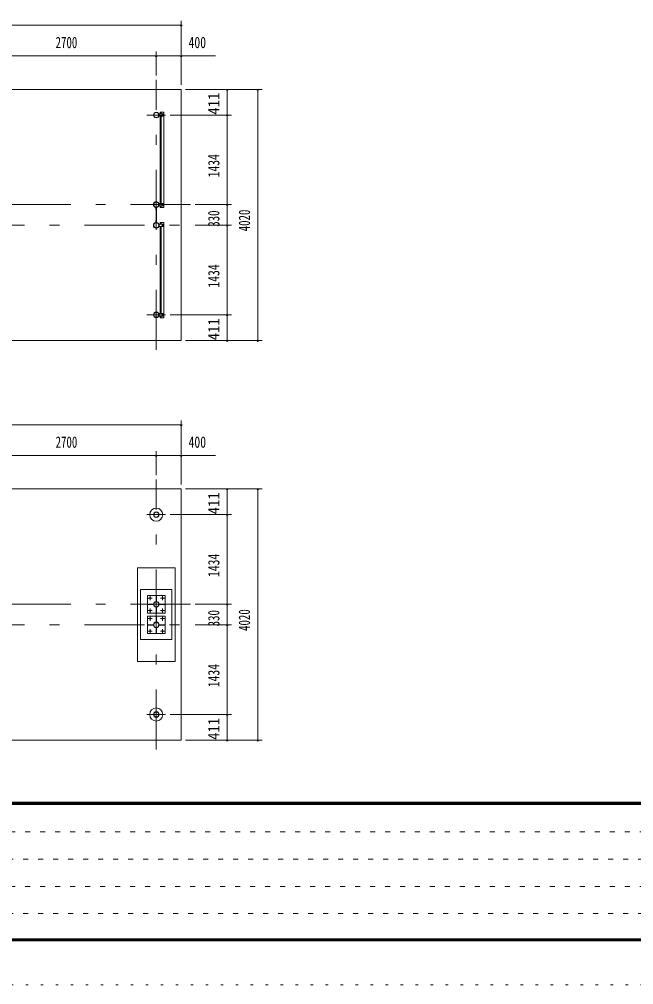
# Model space of a CAD drawing. Units: millimetres, scale not verified. Extents: x -34086 to 34091, y -14700 to 14700.
# Drawn here: x 3468 to 13301, y -14700 to 748 of the extents above; entities that cross this region are included whole.
import ezdxf
from ezdxf.enums import TextEntityAlignment as Align

# ---------------------------------------------------------------- set-up
doc = ezdxf.new("R2010")
doc.units = ezdxf.units.MM
doc.header["$LTSCALE"] = 80
for name, pattern in [('USER1', [3, 1, -2]), ('USER3', [24, 12, -5, 2, -5]), ('USER4', [3, 0.5, -2.5])]:
    doc.linetypes.add(name, pattern=pattern)
for name, color, linetype, lineweight in [('0-2_1-07BOLD', 7, 'Continuous', 18), ('0-3_1-27CENTER', 3, 'USER3', 18), ('0-5_1-57DIM', 3, 'Continuous', 18), ('0-C_F-F1PAPER', 5, 'Continuous', 18), ('0-D_F-E_J_ADD', 5, 'USER4', 18)]:
    doc.layers.add(name, color=color, linetype=linetype, lineweight=lineweight)
doc.styles.add('ＭＳ ゴシック', font='')
doc.styles.get('ＭＳ ゴシック').set_extended_font_data('MS Gothic')

msp = doc.modelspace()

# ---------------------------------------------------------------- linework, layer by layer
at = {"layer": '0-2_1-07BOLD'}
for p, q in [((5704.88, -763.46), (5765.38, -763.46)), ((5739.88, -763.46), (5739.88, -738.46)), ((5770.38, -768.46), (5770.38, -798.46)), ((5722.28, -2197.46), (5722.28, -803.46)), ((5739.88, -803.46), (5739.88, -2197.46)), ((5755.88, -774.96), (5755.88, -778.65)), ((5755.88, -791.96), (5755.88, -788.26)), ((5763.88, -778.65), (5763.88, -774.96)), ((5763.88, -788.26), (5763.88, -791.96)), ((5657.32, -2503.01), (5657.32, -2261.91)), ((5663.32, -2261.91), (5663.32, -2503.01)), ((5765.38, -2237.46), (5704.88, -2237.46)), ((5722.28, -2262.46), (5722.28, -2237.46)), ((5739.88, -2237.46), (5739.88, -2262.46)), ((5755.88, -2208.96), (5755.88, -2212.65)), ((5755.88, -2225.96), (5755.88, -2222.26)), ((5763.88, -2212.65), (5763.88, -2208.96)), ((5763.88, -2222.26), (5763.88, -2225.96)), ((5770.38, -2202.46), (5770.38, -2232.46)), ((5765.38, -2527.46), (5704.88, -2527.46)), ((5722.28, -3961.46), (5722.28, -2567.46)), ((5739.88, -2527.46), (5739.88, -2502.46)), ((5739.88, -2567.46), (5739.88, -3961.46)), ((5755.88, -2538.96), (5755.88, -2542.66)), ((5755.88, -2555.96), (5755.88, -2552.26)), ((5763.88, -2542.66), (5763.88, -2538.96)), ((5763.88, -2552.26), (5763.88, -2555.96)), ((5770.38, -2562.46), (5770.38, -2532.46)), ((5722.28, -4026.46), (5722.28, -4001.46)), ((5739.88, -4001.46), (5739.88, -4026.46)), ((5755.88, -3976.65), (5755.88, -3972.96)), ((5755.88, -3986.26), (5755.88, -3989.96)), ((5763.88, -3972.96), (5763.88, -3976.65)), ((5763.88, -3989.96), (5763.88, -3986.26)), ((5770.38, -3996.46), (5770.38, -3966.46)), ((5595.77, -8615.46), (5595.77, -8609.46)), ((5657.32, -8547.91), (5663.32, -8547.91)), ((5724.87, -8609.46), (5724.87, -8615.46)), ((5663.32, -8677.01), (5657.32, -8677.01)), ((5595.77, -8945.46), (5595.77, -8939.46)), ((5657.32, -8877.91), (5663.32, -8877.91)), ((5724.87, -8939.46), (5724.87, -8945.46)), ((5663.32, -9007.01), (5657.32, -9007.01))]:
    msp.add_line(p, q, dxfattribs=at)
for points in [[(-4939.68, -4392.46), (-4939.68, -372.46), (6060.33, -372.46), (6060.33, -4392.46)], [(5757, -778.46), (5762.77, -778.46), (5765.66, -783.46), (5762.77, -788.46), (5757, -788.46), (5754.11, -783.46)], [(5757, -2212.46), (5754.11, -2217.46), (5757, -2222.46), (5762.77, -2222.46), (5765.66, -2217.46), (5762.77, -2212.46)], [(5756.99, -2542.46), (5754.11, -2547.46), (5756.99, -2552.46), (5762.77, -2552.46), (5765.65, -2547.46), (5762.76, -2542.46)], [(5762.77, -3976.46), (5756.99, -3976.46), (5754.11, -3981.46), (5756.99, -3986.46), (5762.76, -3986.46), (5765.65, -3981.46)], [(-4939.68, -6767.46), (6060.32, -6767.46), (6060.32, -10787.46), (-4939.68, -10787.46)], [(5360.32, -8027.46), (5960.32, -8027.46), (5960.32, -9527.46), (5360.32, -9527.46)], [(5410.32, -8377.46), (5910.32, -8377.46), (5910.32, -9177.46), (5410.32, -9177.46)], [(5520.32, -8472.46), (5800.32, -8472.46), (5800.32, -8752.46), (5520.32, -8752.46)], [(5657.32, -8472.91), (5657.32, -8567.91), (5663.32, -8567.91), (5663.32, -8472.91)], [(5615.77, -8615.46), (5615.77, -8609.46), (5520.77, -8609.46), (5520.77, -8615.46)], [(5704.87, -8609.46), (5704.87, -8615.46), (5799.87, -8615.46), (5799.87, -8609.46)], [(5520.32, -8802.46), (5800.32, -8802.46), (5800.32, -9082.46), (5520.32, -9082.46)], [(5663.32, -8657.01), (5663.32, -8752.01), (5657.32, -8752.01), (5657.32, -8657.01)], [(5657.32, -8802.91), (5657.32, -8897.91), (5663.32, -8897.91), (5663.32, -8802.91)], [(5615.77, -8945.46), (5520.77, -8945.46), (5520.77, -8939.46), (5615.77, -8939.46)], [(5704.87, -8939.46), (5704.87, -8945.46), (5799.87, -8945.46), (5799.87, -8939.46)], [(5663.32, -8987.01), (5657.32, -8987.01), (5657.32, -9082.01), (5663.32, -9082.01)]]:
    msp.add_lwpolyline(points, close=True, dxfattribs=at)
for points in [[(5765.38, -803.46), (5704.88, -803.46), (5704.88, -763.46)], [(5722.28, -2262.46), (5779.88, -2262.46), (5779.88, -738.46), (5722.28, -738.46), (5722.28, -763.46)], [(5655.72, -2263.38), (5655.72, -2292.46), (5657.32, -2292.46)], [(5663.32, -2292.46), (5664.93, -2292.46), (5664.93, -2263.38)], [(5704.88, -2237.46), (5704.88, -2197.46), (5765.38, -2197.46)], [(5657.32, -2472.46), (5655.72, -2472.46), (5655.72, -2501.54)], [(5664.93, -2501.54), (5664.93, -2472.46), (5663.32, -2472.46)], [(5704.88, -2527.46), (5704.88, -2567.46), (5765.38, -2567.46)], [(5722.28, -4026.46), (5779.88, -4026.46), (5779.88, -2502.46), (5722.28, -2502.46), (5722.28, -2527.46)], [(5765.38, -3961.46), (5704.88, -3961.46), (5704.88, -4001.46), (5765.38, -4001.46)]]:
    msp.add_lwpolyline(points, dxfattribs=at)
for centre, radius in [((5660.33, -783.46), 44.55), ((5660.33, -783.46), 40.35), ((5759.88, -783.46), 6.25), ((5759.88, -783.46), 4.9), ((5660.33, -2217.46), 44.55), ((5660.33, -2217.46), 40.35), ((5660.33, -2169.06), 2.25), ((5759.88, -2217.46), 6.25), ((5759.88, -2217.46), 4.9), ((5660.33, -2547.46), 44.55), ((5660.33, -2547.46), 40.35), ((5660.33, -2595.86), 2.25), ((5759.88, -2547.46), 6.25), ((5759.88, -2547.46), 4.9), ((5660.33, -3981.46), 44.55), ((5660.33, -3981.46), 40.35), ((5759.88, -3981.46), 6.25), ((5759.88, -3981.46), 4.9), ((5660.32, -7178.46), 105), ((5660.32, -7178.46), 44.55), ((5660.32, -7178.46), 40.35), ((5560.32, -8512.46), 8), ((5660.32, -8612.46), 44.55), ((5660.32, -8612.46), 40.35), ((5760.32, -8512.46), 8), ((5560.32, -8712.46), 8), ((5760.32, -8712.46), 8), ((5560.32, -8842.46), 8), ((5660.32, -8942.46), 44.55), ((5660.32, -8942.46), 40.35), ((5760.32, -8842.46), 8), ((5560.32, -9042.46), 8), ((5760.32, -9042.46), 8), ((5660.32, -10376.46), 105), ((5660.32, -10376.46), 44.55), ((5660.32, -10376.46), 40.35)]:
    msp.add_circle(centre, radius, dxfattribs=at)
for centre, radius, start, end in [((5759.88, -774.96), 4, 0, 180), ((5765.38, -768.46), 5, 0, 90), ((5759.88, -791.96), 4, 180, 0), ((5765.38, -798.46), 5, 270, 0), ((5660.33, -2217.46), 46.15, 89.99846, 264.27242), ((5660.33, -2169.06), 3.85, 269.99724, 217.90475), ((5660.33, -2217.46), 46.15, 275.71791, 86.21039), ((5759.88, -2208.96), 4, 0, 180), ((5759.88, -2225.96), 4, 180, 0), ((5765.38, -2202.46), 5, 0, 90), ((5765.38, -2232.46), 5, 270, 0), ((5660.33, -2547.46), 46.15, 95.72713, 270.00108), ((5660.33, -2595.86), 3.85, 142.09248, 90), ((5660.33, -2547.46), 46.15, 273.78915, 84.28163), ((5759.88, -2538.96), 4, 0, 180), ((5759.88, -2555.96), 4, 180, 0), ((5765.38, -2532.46), 5, 0, 90), ((5765.38, -2562.46), 5, 270, 0), ((5759.88, -3972.96), 4, 0, 180), ((5759.88, -3989.96), 4, 180, 0), ((5765.38, -3966.46), 5, 0, 90), ((5765.38, -3996.46), 5, 270, 0)]:
    msp.add_arc(centre, radius, start, end, dxfattribs=at)
at = {"layer": '0-3_1-27CENTER'}
for p, q in [((5660.33, -4542.46), (5660.33, -222.46)), ((5759.88, -765.96), (5759.88, -800.96)), ((5810.33, -783.46), (5510.33, -783.46)), ((6210.33, -2217.46), (-5089.68, -2217.46)), ((5759.88, -2234.96), (5759.88, -2199.96)), ((-5089.68, -2547.46), (6210.33, -2547.46)), ((5759.88, -2529.96), (5759.88, -2564.96)), ((5810.33, -3981.46), (5510.33, -3981.46)), ((5759.88, -3963.96), (5759.88, -3998.96)), ((5660.32, -10937.46), (5660.32, -6617.46)), ((5810.32, -7178.46), (5510.32, -7178.46)), ((5560.32, -8546.6), (5560.32, -8478.31)), ((5760.32, -8478.31), (5760.32, -8546.6)), ((6210.32, -8612.46), (-5089.68, -8612.46)), ((5526.18, -8512.46), (5594.47, -8512.46)), ((5726.18, -8512.46), (5794.47, -8512.46)), ((5526.18, -8712.46), (5594.47, -8712.46)), ((5560.32, -8746.6), (5560.32, -8678.31)), ((5794.47, -8712.46), (5726.18, -8712.46)), ((5760.32, -8746.6), (5760.32, -8678.31)), ((-5089.68, -8942.46), (6210.32, -8942.46)), ((5594.47, -8842.46), (5526.18, -8842.46)), ((5560.32, -8876.6), (5560.32, -8808.31)), ((5726.18, -8842.46), (5794.47, -8842.46)), ((5760.32, -8876.6), (5760.32, -8808.31)), ((5526.18, -9042.46), (5594.47, -9042.46)), ((5560.32, -9008.31), (5560.32, -9076.6)), ((5726.18, -9042.46), (5794.47, -9042.46)), ((5760.32, -9076.6), (5760.32, -9008.31)), ((5810.32, -10376.46), (5510.32, -10376.46))]:
    msp.add_line(p, q, dxfattribs=at)
at = {"layer": '0-5_1-57DIM'}
for p, q in [((-4939.68, 652.54), (6060.32, 652.54)), ((6074.32, 652.54), (6046.32, 652.54)), ((6060.32, -302.46), (6060.32, 722.54)), ((2960.32, 162.54), (5660.32, 162.54)), ((5674.32, 162.54), (5646.32, 162.54)), ((5660.32, -152.46), (5660.32, 232.54)), ((5660.32, 162.54), (6060.32, 162.54)), ((6074.32, 162.54), (6046.32, 162.54)), ((6060.32, 162.54), (6609.82, 162.54)), ((6130.33, -372.46), (7355.33, -372.46)), ((6809.33, -372.46), (6781.33, -372.46)), ((6795.33, -372.46), (6795.33, -783.46)), ((7299.33, -372.46), (7271.33, -372.46)), ((7285.33, -372.46), (7285.33, -4392.46)), ((6865.33, -783.46), (5880.33, -783.46)), ((6809.33, -783.46), (6781.33, -783.46)), ((6795.33, -783.46), (6795.33, -2217.46)), ((6280.33, -2217.46), (6865.33, -2217.46)), ((6809.33, -2217.46), (6781.33, -2217.46)), ((6795.33, -2217.46), (6795.33, -2547.46)), ((6280.33, -2547.46), (6865.33, -2547.46)), ((6865.33, -2547.46), (6280.33, -2547.46)), ((6809.33, -2547.46), (6781.33, -2547.46)), ((6809.33, -2547.46), (6781.33, -2547.46)), ((6795.33, -2547.46), (6795.33, -3981.46)), ((6865.33, -3981.46), (5880.33, -3981.46)), ((6809.33, -3981.46), (6781.33, -3981.46)), ((6795.33, -3981.46), (6795.33, -4392.46)), ((6130.33, -4392.46), (7355.33, -4392.46)), ((6809.33, -4392.46), (6781.33, -4392.46)), ((7299.33, -4392.46), (7271.33, -4392.46)), ((6060.32, -6697.46), (6060.32, -5672.46)), ((-4939.68, -5742.46), (6060.32, -5742.46)), ((6074.32, -5742.46), (6046.32, -5742.46)), ((5660.32, -6547.46), (5660.32, -6162.46)), ((2960.32, -6232.46), (5660.32, -6232.46)), ((5674.32, -6232.46), (5646.32, -6232.46)), ((5660.32, -6232.46), (6060.32, -6232.46)), ((6074.32, -6232.46), (6046.32, -6232.46)), ((6060.32, -6232.46), (6609.82, -6232.46)), ((6130.32, -6767.46), (7355.33, -6767.46)), ((6809.33, -6767.46), (6781.33, -6767.46)), ((6795.33, -6767.46), (6795.33, -7178.46)), ((7299.33, -6767.46), (7271.33, -6767.46)), ((7285.33, -6767.46), (7285.33, -10787.46)), ((6865.33, -7178.46), (5880.32, -7178.46)), ((6809.33, -7178.46), (6781.33, -7178.46)), ((6795.33, -7178.46), (6795.33, -8612.46)), ((6865.33, -8612.46), (6280.32, -8612.46)), ((6809.33, -8612.46), (6781.33, -8612.46)), ((6795.33, -8612.46), (6795.33, -8942.46)), ((6280.32, -8942.46), (6865.33, -8942.46)), ((6809.33, -8942.46), (6781.33, -8942.46)), ((6795.33, -8942.46), (6795.33, -10376.46)), ((5880.32, -10376.46), (6865.33, -10376.46)), ((6809.33, -10376.46), (6781.33, -10376.46)), ((6795.33, -10376.46), (6795.33, -10787.46)), ((7355.33, -10787.46), (6130.32, -10787.46)), ((6809.33, -10787.46), (6781.33, -10787.46)), ((7299.33, -10787.46), (7271.33, -10787.46))]:
    msp.add_line(p, q, dxfattribs=at)
for centre in [(6060.32, 652.54), (5660.32, 162.54), (6060.32, 162.54), (6795.33, -372.46), (7285.33, -372.46), (6795.33, -783.46), (6795.33, -2217.46), (6795.33, -2547.46), (6795.33, -2547.46), (6795.33, -3981.46), (6795.33, -4392.46), (7285.33, -4392.46), (6060.32, -5742.46), (5660.32, -6232.46), (6060.32, -6232.46), (6795.33, -6767.46), (7285.33, -6767.46), (6795.33, -7178.46), (6795.33, -8612.46), (6795.33, -8942.46), (6795.33, -10376.46), (6795.33, -10787.46), (7285.33, -10787.46)]:
    msp.add_arc(centre, 14, 180, 0, dxfattribs=at)
at = {"layer": '0-C_F-F1PAPER'}
for p, q in [((33355.86, -11781), (-6754.13, -11781)), ((-6754.13, -11784.5), (33355.86, -11784.5)), ((33355.86, -11788), (-6754.13, -11788)), ((-6754.13, -11791.5), (33355.86, -11791.5)), ((33355.86, -11795), (-6754.13, -11795)), ((-6754.13, -11798.5), (33355.86, -11798.5)), ((33355.86, -11802), (-6754.13, -11802)), ((-6754.13, -11805.5), (33355.86, -11805.5)), ((33355.86, -11809), (-6754.13, -11809)), ((-6754.13, -11812.5), (33355.86, -11812.5)), ((33355.86, -11816), (-6754.13, -11816))]:
    msp.add_line(p, q, dxfattribs=at)
at = {"layer": '0-C_F-F1PAPER', "color": 6, "linetype": 'USER1'}
for p, q in [((18760.87, -12252.8), (-6789.13, -12252.8)), ((-6789.13, -12689.6), (18760.87, -12689.6)), ((18760.87, -13126.4), (-6789.13, -13126.4)), ((-6789.13, -13563.2), (15249.67, -13563.2))]:
    msp.add_line(p, q, dxfattribs=at)
at = {"layer": '0-C_F-F1PAPER'}
for points in [[(33390.86, -14000), (-6789.13, -14000), (-6789.13, 14140), (33390.86, 14140)], [(33387.36, -13996.5), (33387.36, 14136.5), (-6785.63, 14136.5), (-6785.63, -13996.5)], [(33383.86, -13993), (33383.86, 14133), (-6782.13, 14133), (-6782.13, -13993)], [(33380.36, -13989.5), (-6778.63, -13989.5), (-6778.63, 14129.5), (33380.36, 14129.5)], [(33376.86, -13986), (33376.86, 14126), (-6775.13, 14126), (-6775.13, -13986)], [(33373.36, -13982.5), (-6771.63, -13982.5), (-6771.63, 14122.5), (33373.36, 14122.5)], [(33369.86, -13979), (33369.86, 14119), (-6768.13, 14119), (-6768.13, -13979)], [(33366.37, -13975.5), (-6764.63, -13975.5), (-6764.63, 14115.5), (33366.37, 14115.5)], [(33362.86, -13972), (-6761.13, -13972), (-6761.13, 14112), (33362.86, 14112)], [(33359.36, -13968.5), (-6757.63, -13968.5), (-6757.63, 14108.5), (33359.36, 14108.5)], [(33355.86, -13965), (33355.86, 14105), (-6754.13, 14105), (-6754.13, -13965)]]:
    msp.add_lwpolyline(points, close=True, dxfattribs=at)
at = {"layer": '0-D_F-E_J_ADD'}
msp.add_lwpolyline([(34090.87, -14700), (-7489.13, -14700), (-7489.13, 14700), (34090.87, 14700)], close=True, dxfattribs=at)

# ---------------------------------------------------------------- texts
at = {"layer": '0-5_1-57DIM', "color": 7, "style": 'ＭＳ ゴシック'}
for s, width, p in [('2700', 0.7, (4049.08, 232.54)), ('400', 0.75, (6177.4, 232.54)), ('2700', 0.7, (4049.08, -6162.46)), ('400', 0.75, (6177.4, -6162.46))]:
    msp.add_text(s, height=182.3, dxfattribs=dict(at, width=width)).set_placement(p, align=Align.BOTTOM_LEFT)
for s, width, p in [('411', 0.95, (6725.33, -778.47)), ('1434', 0.75, (6725.33, -1781.18)), ('4020', 0.7, (7215.33, -2644.11)), ('330', 0.7, (6725.33, -2571.21)), ('1434', 0.75, (6725.33, -3545.18)), ('411', 0.95, (6725.33, -4387.47)), ('411', 0.95, (6725.33, -7173.47)), ('1434', 0.75, (6725.33, -8176.18)), ('330', 0.7, (6725.33, -8966.21)), ('4020', 0.7, (7215.33, -9039.11)), ('1434', 0.75, (6725.33, -9940.18)), ('411', 0.95, (6725.33, -10782.47))]:
    msp.add_text(s, height=182.3, rotation=90, dxfattribs=dict(at, width=width)).set_placement(p, align=Align.BOTTOM_LEFT)

doc.saveas('drawing.dxf')
